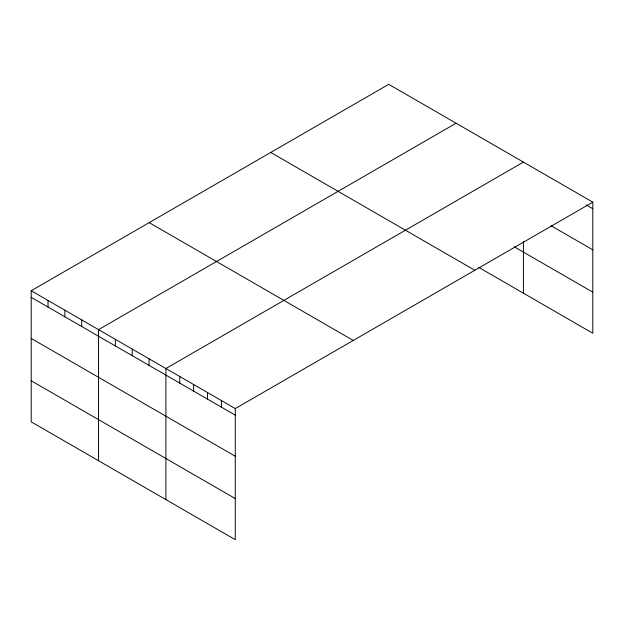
<?xml version="1.0" encoding="UTF-8"?>
<svg xmlns="http://www.w3.org/2000/svg" width="624" height="624" viewBox="0 0 624 624"><rect width="100%" height="100%" fill="white"/><g stroke="black" fill="none" stroke-linecap="round" stroke-linejoin="round"><path stroke-width="0.94" d="M31.2 290.753L235.271 408.572L235.271 539.666L31.2 421.847L31.2 290.753L388.729 84.334L592.8 202.153L592.8 333.247L478.803 267.431M456.074 123.217L98.545 329.636L98.545 460.723M523.419 162.1L165.89 368.511L165.89 499.606M235.271 408.572L592.8 202.153M586.271 204.968L592.8 208.736M551.171 225.794L592.8 249.826M514.153 246.753L592.8 292.157M270.746 152.451L474.817 270.27M149.183 222.635L353.254 340.454M31.2 297.336L235.271 415.155M31.2 338.426L235.271 456.245M31.2 380.757L235.271 498.576M523.419 241.519L523.419 293.186M221.395 400.561L221.395 407.144M207.519 392.551L207.519 399.134M193.643 384.54L193.643 391.123M179.767 376.522L179.767 383.105M149.05 358.792L149.05 365.375M132.218 349.073L132.218 355.657M115.378 339.355L115.378 345.938M81.705 319.909L81.705 326.492M64.873 310.19L64.873 316.774M48.032 300.472L48.032 307.055"/></g></svg>
